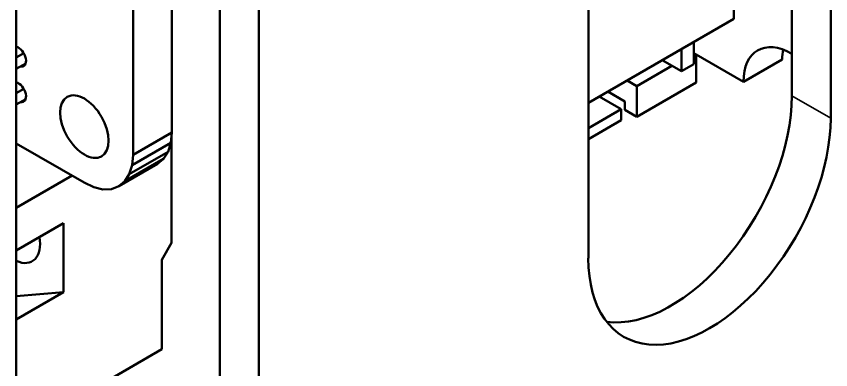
# Model space of a CAD drawing. Header units: millimetres. Extents: x 3137 to 5094, y 789 to 1822.
# Drawn here: x 4188.33 to 4212.09, y 1575.23 to 1585.53 of the extents above; entities that cross this region are included whole.
import ezdxf

# ---------------------------------------------------------------- set-up
doc = ezdxf.new("R2010")
doc.units = ezdxf.units.MM
doc.header["$LTSCALE"] = 1.8
doc.layers.add('외형선(ISO)', color=7, linetype='Continuous', lineweight=50)
doc.layers.add('좁은 외형선(ISO)', color=7, linetype='Continuous', lineweight=35)

msp = doc.modelspace()

# ---------------------------------------------------------------- linework, layer by layer
at = {"layer": '외형선(ISO)'}
for p, q in [((4210.958, 1583.214), (4210.958, 1611.791)), ((4212.09, 1611.138), (4212.09, 1582.56)), ((4205.019, 1578.478), (4205.019, 1607.055)), ((4192.87, 1582.149), (4192.87, 1603.956)), ((4191.737, 1581.495), (4191.737, 1603.467)), ((4194.27, 1573.579), (4194.27, 1602.156)), ((4195.402, 1601.503), (4195.402, 1572.926)), ((4188.331, 1568.843), (4188.331, 1597.421)), ((4209.261, 1585.459), (4209.261, 1588.072)), ((4205.019, 1583.009), (4209.261, 1585.459)), ((4208.094, 1584.132), (4208.094, 1584.785)), ((4207.741, 1583.928), (4207.741, 1584.581)), ((4188.548, 1584.455), (4188.331, 1584.33)), ((4207.175, 1584.255), (4207.741, 1583.928)), ((4208.094, 1584.459), (4209.544, 1583.622)), ((4208.165, 1583.601), (4208.165, 1584.418)), ((4209.544, 1583.622), (4210.675, 1584.275)), ((4188.331, 1583.998), (4188.605, 1584.156)), ((4206.433, 1583.499), (4207.458, 1584.091)), ((4207.741, 1583.928), (4208.094, 1584.132)), ((4206.15, 1583.663), (4206.433, 1583.499)), ((4206.433, 1582.601), (4208.165, 1583.601)), ((4188.548, 1583.418), (4188.331, 1583.293)), ((4206.079, 1583.05), (4205.584, 1583.336)), ((4206.433, 1583.499), (4206.433, 1582.601)), ((4188.331, 1582.961), (4188.605, 1583.119)), ((4205.337, 1583.193), (4205.973, 1582.826)), ((4206.079, 1582.805), (4206.079, 1583.05)), ((4205.973, 1582.826), (4205.019, 1582.275)), ((4205.973, 1582.499), (4205.973, 1582.826)), ((4206.433, 1582.601), (4206.079, 1582.805)), ((4205.973, 1582.499), (4205.019, 1581.948)), ((4192.87, 1582.149), (4191.737, 1581.495)), ((4192.843, 1581.845), (4192.87, 1582.149)), ((4192.856, 1581.997), (4192.856, 1578.927)), ((4188.331, 1581.828), (4190.315, 1580.682)), ((4192.843, 1581.845), (4191.709, 1581.19)), ((4192.762, 1581.583), (4192.843, 1581.845)), ((4192.762, 1581.583), (4191.628, 1580.929)), ((4191.709, 1581.19), (4191.737, 1581.495)), ((4192.63, 1581.376), (4192.762, 1581.583)), ((4192.454, 1581.229), (4191.32, 1580.575)), ((4192.63, 1581.376), (4191.497, 1580.721)), ((4191.628, 1580.929), (4191.709, 1581.19)), ((4192.454, 1581.229), (4192.63, 1581.376)), ((4191.497, 1580.721), (4191.628, 1580.929)), ((4188.331, 1579.948), (4189.96, 1580.888)), ((4190.315, 1580.682), (4190.593, 1580.546)), ((4191.32, 1580.575), (4191.497, 1580.721)), ((4190.593, 1580.546), (4190.859, 1580.485)), ((4190.859, 1580.485), (4191.105, 1580.495)), ((4191.105, 1580.495), (4191.32, 1580.575)), ((4188.331, 1578.706), (4189.71, 1579.502)), ((4189.71, 1577.494), (4189.71, 1579.502)), ((4192.573, 1578.437), (4192.856, 1578.927)), ((4192.573, 1575.824), (4192.573, 1578.437)), ((4189.71, 1577.494), (4188.331, 1576.698)), ((4189.71, 1577.494), (4188.331, 1577.371)), ((4188.331, 1573.375), (4192.573, 1575.824))]:
    msp.add_line(p, q, dxfattribs=at)
for centre, major_axis, start_param, end_param in [((4188.385, 1584.361), (0.163, -0.281), 5.796119, 8.879371), ((4210.958, 1582.805), (-1, 1.732), 5.497787, 7.068583), ((4212.09, 1583.458), (1, -1.732), 3.742857, 3.926991), ((4188.385, 1583.324), (0.163, -0.281), 5.796119, 8.878608), ((4207.423, 1581.172), (-2.5, -4.33), 0.228251, 2.356194), ((4208.554, 1580.519), (-2.5, -4.33), 5.497787, 8.63938), ((4188.246, 1579.343), (0.55, -0.953), 5.607096, 7.283391)]:
    msp.add_ellipse(centre, major_axis=major_axis, ratio=0.57735, start_param=start_param, end_param=end_param, dxfattribs=at)
msp.add_ellipse((4190.316, 1582.315), major_axis=(0.5, -0.866), ratio=0.57735, dxfattribs=at)
at = {"layer": '좁은 외형선(ISO)'}
msp.add_line((4212.09, 1582.56), (4210.958, 1583.214), dxfattribs=at)

doc.saveas('drawing.dxf')
